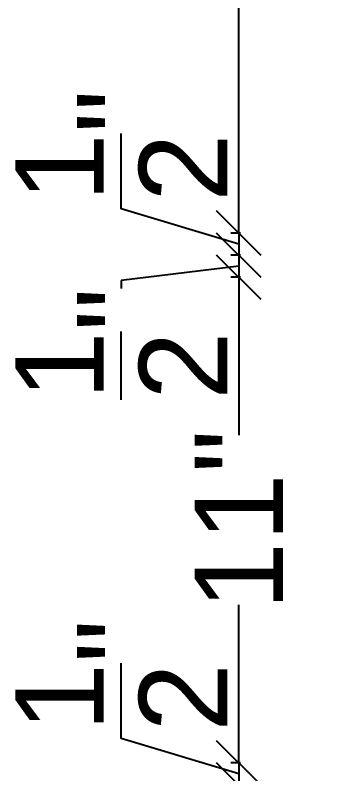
# Model space of a CAD drawing. Header units: inches. Extents: x 213 to 17763, y -4830 to 1802.
# Drawn here: x 13478.92 to 13486.11, y -2249.03 to -2231.85 of the extents above; entities that cross this region are included whole.
import ezdxf

# ---------------------------------------------------------------- set-up
doc = ezdxf.new("R2010")
doc.units = ezdxf.units.IN
doc.header["$MEASUREMENT"] = 0
doc.layers.add('wall', color=3, linetype='Continuous', lineweight=70)
doc.styles.add('b.k', font='verdana.ttf')
doc.styles.get("Standard").update_dxf_attribs({"font": 'arial.ttf'})
doc.dimstyles.new('STANDARD$0', dxfattribs={"dimscale": 0, "dimtxt": 6, "dimasz": 3, "dimexe": 2, "dimexo": 2, "dimgap": 0, "dimtad": 0, "dimtih": 1, "dimtoh": 1, "dimdec": 1, "dimzin": 0, "dimdsep": 46, "dimlunit": 4, "dimtxsty": 'b.k', "dimcen": 2.5, "dimclrd": 256, "dimclre": 256, "dimclrt": 256, "dimadec": 0, "dimazin": 0, "dimtfac": 1, "dimtdec": 1, "dimtofl": 0, "dimtmove": 2, "dimatfit": 2, "dimfxl": 1, "dimfrac": 2, "dimtolj": 1, "dimtzin": 0, "dimlwd": 9, "dimlwe": 9, "dimarcsym": 0})

# ---------------------------------------------------------------- blocks, each defined once
blk = doc.blocks.new('_Oblique')
at = {"layer": 'wall', "color": 0, "lineweight": -2}
blk.add_line((-0.5, -0.5), (0.5, 0.5), dxfattribs=at)
blk = doc.blocks.new('*D1261')
at = {"color": 1, "lineweight": -2, "transparency": 16777216}
for p, q in [((13484.02084429588, -2201.784445602557), (13483.80147421714, -2201.784445602557)), ((13483.98147421714, -2201.784445602557), (13483.98147421714, -2215.742194579364)), ((13483.98147421714, -2236.784445602557), (13483.98147421714, -2222.826696625749)), ((13484.02084429588, -2236.784445602557), (13483.80147421714, -2236.784445602557))]:
    blk.add_line(p, q, dxfattribs=at)
at = {"layer": 'Defpoints', "color": 0, "transparency": 16777216}
for p in [(13486.80438548735, -2201.784445602557), (13483.98147421714, -2236.784445602557), (13486.80438548735, -2236.784445602557)]:
    blk.add_point(p, dxfattribs=at)
at = {"color": 1, "lineweight": -2, "transparency": 16777216}
for p, rotation in [((13483.98147421714, -2201.784445602557), 90), ((13483.98147421714, -2236.784445602557), 270)]:
    blk.add_blockref('_Oblique', p, dxfattribs=dict(at, rotation=rotation))
at = {"color": 1, "transparency": 16777216, "insert": (13483.98147421714, -2219.28444560256), "char_height": 2, "attachment_point": 5, "rotation": 90}
blk.add_mtext('\\A1;2\'-11"', dxfattribs=at)
blk = doc.blocks.new('*D1262')
at = {"color": 1, "lineweight": -2, "transparency": 16777216}
for p, q in [((13481.32495534494, -2236.237489940892), (13481.32495534494, -2236.057489940893)), ((13483.98147421715, -2237.034445602557), (13481.32495534494, -2236.237489940892)), ((13484.02084429589, -2236.784445602557), (13483.80147421715, -2236.784445602557)), ((13483.98147421715, -2236.784445602557), (13483.98147421715, -2237.284445602557)), ((13484.02084429589, -2237.284445602557), (13483.80147421715, -2237.284445602557))]:
    blk.add_line(p, q, dxfattribs=at)
at = {"layer": 'Defpoints', "color": 0, "transparency": 16777216}
for p in [(13486.80438548735, -2236.784445602557), (13483.98147421715, -2237.284445602557), (13486.30438548735, -2237.284445602557)]:
    blk.add_point(p, dxfattribs=at)
at = {"color": 1, "lineweight": -2, "transparency": 16777216}
for p, rotation in [((13483.98147421715, -2236.784445602557), 90), ((13483.98147421715, -2237.284445602557), 270)]:
    blk.add_blockref('_Oblique', p, dxfattribs=dict(at, rotation=rotation))
at = {"color": 1, "transparency": 16777216, "insert": (13481.32495534494, -2234.80787193271), "char_height": 2, "attachment_point": 5, "rotation": 90}
blk.add_mtext('\\A1;{\\H1x;\\S1/2;}"', dxfattribs=at)
blk = doc.blocks.new('*D1263')
at = {"color": 1, "lineweight": -2, "transparency": 16777216}
for p, q in [((13484.02084429592, -2237.284445602557), (13483.80147421718, -2237.284445602557)), ((13483.98147421718, -2237.284445602557), (13483.98147421718, -2237.784445602557)), ((13483.98147421718, -2237.534445602557), (13481.32495534496, -2237.863592958655)), ((13481.32495534496, -2237.863592958655), (13481.32495534496, -2238.043592958655)), ((13484.02084429592, -2237.784445602557), (13483.80147421718, -2237.784445602557))]:
    blk.add_line(p, q, dxfattribs=at)
at = {"layer": 'Defpoints', "color": 0, "transparency": 16777216}
for p in [(13486.30438548735, -2237.284445602557), (13483.98147421718, -2237.784445602557), (13486.80438548735, -2237.784445602557)]:
    blk.add_point(p, dxfattribs=at)
at = {"color": 1, "lineweight": -2, "transparency": 16777216}
for p, rotation in [((13483.98147421718, -2237.284445602557), 90), ((13483.98147421718, -2237.784445602557), 270)]:
    blk.add_blockref('_Oblique', p, dxfattribs=dict(at, rotation=rotation))
at = {"color": 1, "transparency": 16777216, "insert": (13481.32495534495, -2239.293210966844), "char_height": 2, "attachment_point": 5, "rotation": 90}
blk.add_mtext('\\A1;{\\H1x;\\S1/2;}"', dxfattribs=at)
blk = doc.blocks.new('*D1264')
at = {"color": 1, "lineweight": -2, "transparency": 16777216}
for p, q in [((13484.02084429592, -2237.784445602557), (13483.80147421718, -2237.784445602557)), ((13483.98147421718, -2237.784445602557), (13483.98147421718, -2241.362249149623)), ((13483.98147421718, -2248.784445602557), (13483.98147421718, -2245.20664205549)), ((13484.02084429592, -2248.784445602557), (13483.80147421718, -2248.784445602557))]:
    blk.add_line(p, q, dxfattribs=at)
at = {"layer": 'Defpoints', "color": 0, "transparency": 16777216}
for p in [(13486.80438548735, -2237.784445602557), (13483.98147421718, -2248.784445602557), (13486.80438548735, -2248.784445602557)]:
    blk.add_point(p, dxfattribs=at)
at = {"color": 1, "lineweight": -2, "transparency": 16777216}
for p, rotation in [((13483.98147421718, -2237.784445602557), 90), ((13483.98147421718, -2248.784445602557), 270)]:
    blk.add_blockref('_Oblique', p, dxfattribs=dict(at, rotation=rotation))
at = {"color": 1, "transparency": 16777216, "insert": (13483.98147421718, -2243.28444560256), "char_height": 2, "attachment_point": 5, "rotation": 90}
blk.add_mtext('\\A1;11"', dxfattribs=at)
blk = doc.blocks.new('*D1265')
at = {"color": 1, "lineweight": -2, "transparency": 16777216}
for p, q in [((13481.32495534498, -2248.237489940892), (13481.32495534498, -2248.057489940893)), ((13483.9814742172, -2249.034445602557), (13481.32495534498, -2248.237489940892)), ((13484.02084429594, -2248.784445602557), (13483.8014742172, -2248.784445602557)), ((13483.9814742172, -2248.784445602557), (13483.9814742172, -2249.284445602557)), ((13484.02084429594, -2249.284445602557), (13483.8014742172, -2249.284445602557))]:
    blk.add_line(p, q, dxfattribs=at)
at = {"layer": 'Defpoints', "color": 0, "transparency": 16777216}
for p in [(13486.80438548735, -2248.784445602557), (13483.9814742172, -2249.284445602557), (13486.30438548735, -2249.284445602557)]:
    blk.add_point(p, dxfattribs=at)
at = {"color": 1, "lineweight": -2, "transparency": 16777216}
for p, rotation in [((13483.9814742172, -2248.784445602557), 90), ((13483.9814742172, -2249.284445602557), 270)]:
    blk.add_blockref('_Oblique', p, dxfattribs=dict(at, rotation=rotation))
at = {"color": 1, "transparency": 16777216, "insert": (13481.32495534498, -2246.80787193271), "char_height": 2, "attachment_point": 5, "rotation": 90}
blk.add_mtext('\\A1;{\\H1x;\\S1/2;}"', dxfattribs=at)
blk = doc.blocks.new('*D1266')
at = {"color": 1, "lineweight": -2, "transparency": 16777216}
for p, q in [((13483.98147421722, -2249.534445602557), (13481.324955345, -2249.264752331521)), ((13481.324955345, -2249.264752331521), (13481.324955345, -2249.444752331521)), ((13484.02084429596, -2249.284445602557), (13483.80147421722, -2249.284445602557)), ((13483.98147421722, -2249.284445602557), (13483.98147421722, -2249.784445602557)), ((13484.02084429596, -2249.784445602557), (13483.80147421722, -2249.784445602557))]:
    blk.add_line(p, q, dxfattribs=at)
at = {"layer": 'Defpoints', "color": 0, "transparency": 16777216}
for p in [(13486.30438548735, -2249.284445602557), (13483.98147421722, -2249.784445602557), (13486.80438548735, -2249.784445602557)]:
    blk.add_point(p, dxfattribs=at)
at = {"color": 1, "lineweight": -2, "transparency": 16777216}
for p, rotation in [((13483.98147421722, -2249.284445602557), 90), ((13483.98147421722, -2249.784445602557), 270)]:
    blk.add_blockref('_Oblique', p, dxfattribs=dict(at, rotation=rotation))
at = {"color": 1, "transparency": 16777216, "insert": (13481.324955345, -2250.694370339711), "char_height": 2, "attachment_point": 5, "rotation": 90}
blk.add_mtext('\\A1;{\\H1x;\\S1/2;}"', dxfattribs=at)

msp = doc.modelspace()

# ---------------------------------------------------------------- dimensions: what is measured, and where the dimension line sits
for base, p1, p2, picture, middle in [((13483.98147421714, -2236.784445602557), (13486.80438548734, -2201.784445602556), (13486.80438548734, -2236.784445602556), '*D1261', (13483.98147421714, -2219.28444560256)), ((13483.98147421715, -2237.284445602557), (13486.80438548734, -2236.784445602556), (13486.30438548734, -2237.284445602556), '*D1262', (13481.32495534494, -2235.967489940896)), ((13483.98147421718, -2248.784445602557), (13486.80438548734, -2237.784445602556), (13486.80438548734, -2248.784445602556), '*D1264', (13483.98147421718, -2243.28444560256)), ((13483.9814742172, -2249.284445602557), (13486.80438548734, -2248.784445602556), (13486.30438548734, -2249.284445602556), '*D1265', (13481.32495534498, -2247.967489940896))]:
    dim = msp.add_linear_dim(base=base, p1=p1, p2=p2, angle=90, dimstyle='STANDARD$0', override={"dimscale": 1, "dimtxt": 2, "dimasz": 1, "dimexe": 0.18, "dimexo": 0.0625, "dimgap": 0.09, "dimtih": 0, "dimtoh": 0, "dimtxsty": 'Standard', "dimblk": 'Oblique', "dimcen": 0.09, "dimclrd": 1, "dimclre": 1, "dimclrt": 1, "dimtdec": 0, "dimtmove": 1, "dimatfit": 3, "dimldrblk": 'Oblique', "dimfxl": 0.03937007874015748, "dimfxlon": 1, "dimfrac": 0, "dimlwd": 65534, "dimlwe": 65534, "dimarcsym": 1})
    dim.commit()
    dim.dimension.update_dxf_attribs({"geometry": picture, "text_midpoint": middle})
for base, p1, p2, picture, middle in [((13483.98147421718, -2237.784445602557), (13486.30438548734, -2237.284445602556), (13486.80438548734, -2237.784445602556), '*D1263', (13481.32495534495, -2238.133592958658)), ((13483.98147421722, -2249.784445602557), (13486.30438548734, -2249.284445602556), (13486.80438548734, -2249.784445602556), '*D1266', (13481.324955345, -2249.534752331525))]:
    dim = msp.add_linear_dim(base=base, p1=p1, p2=p2, angle=90, dimstyle='STANDARD$0', override={"dimscale": 1, "dimtxt": 2, "dimasz": 1, "dimexe": 0.18, "dimexo": 0.0625, "dimgap": 0.09, "dimtih": 0, "dimtoh": 0, "dimtxsty": 'Standard', "dimblk": 'Oblique', "dimcen": 0.09, "dimclrd": 1, "dimclre": 1, "dimclrt": 1, "dimtdec": 0, "dimtmove": 1, "dimatfit": 3, "dimldrblk": 'Oblique', "dimfxl": 0.03937007874015748, "dimfxlon": 1, "dimfrac": 0, "dimlwd": 65534, "dimlwe": 65534, "dimarcsym": 1})
    dim.commit()
    dim.dimension.update_dxf_attribs({"geometry": picture, "text_midpoint": middle, "dimtype": 160})

doc.saveas('drawing.dxf')
